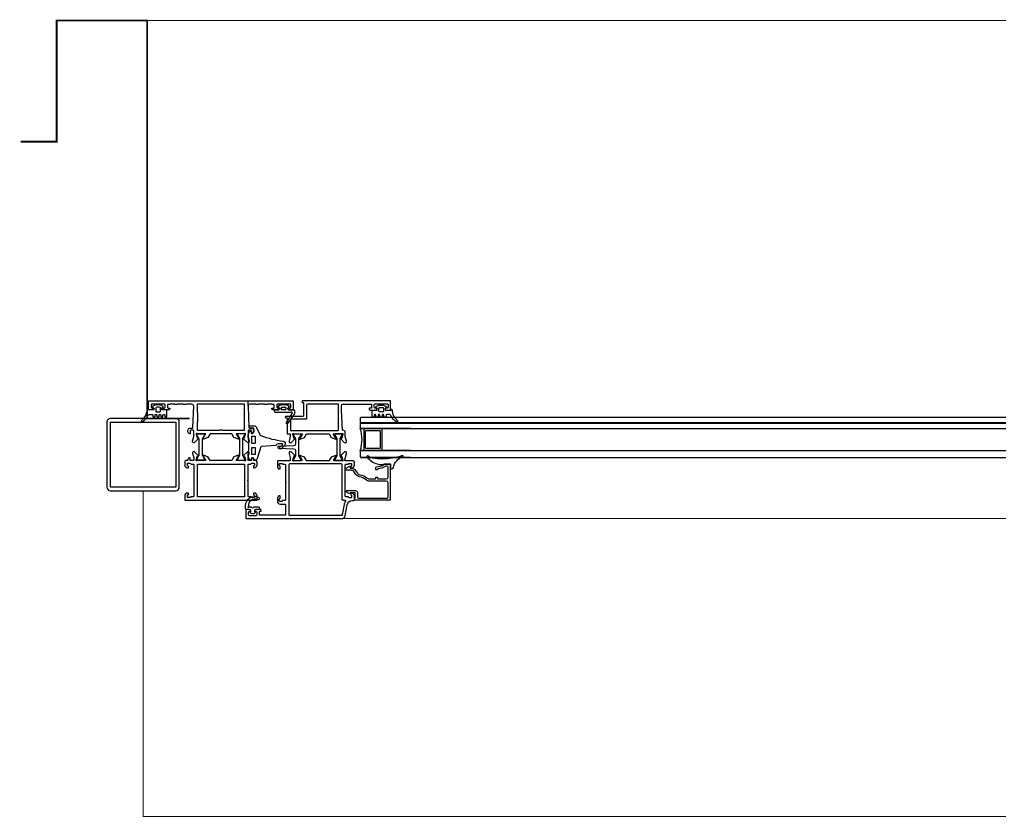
# Model space of a CAD drawing. Extents: x -9058 to 11890, y 0 to 8245.
# Drawn here: x 3240.2 to 3294.4, y 3763.9 to 3807.9 of the extents above; entities that cross this region are included whole.
import ezdxf

# ---------------------------------------------------------------- set-up
doc = ezdxf.new("R2010")
doc.units = 0
doc.header["$MEASUREMENT"] = 0
doc.layers.get('0').update_dxf_attribs({"color": 9, "lineweight": 9})
for name, color, linetype, lineweight in [('06D', 9, 'Continuous', 9), ('10', 9, 'Continuous', 9), ('14', 9, 'Continuous', 9), ('15', 9, 'Continuous', 9)]:
    doc.layers.add(name, color=color, linetype=linetype, lineweight=lineweight)

# ---------------------------------------------------------------- blocks, each defined once
blk = doc.blocks.new('P-DOG-PORSCHE')
at = {"layer": '06D'}
for points in [[(-117.7830397121402, 23.99999940635371), (-2.216960287864367, 23.99999940635598)], [(-13.17731560993616, -3.535547255129131), (-111.9352986048975, -3.534619096837559)], [(-117.9999999999995, -19.99999992995071), (-2, -19.99999982025019)]]:
    blk.add_lwpolyline(points, dxfattribs=at)
at = {"layer": '10', "lineweight": 25, "ltscale": 0.5}
for p, q in [((-112.1960376329516, 2.68063808291663), (-112.1960376329516, 2.976824066145127)), ((-103.2204423643416, 1.437380903264056), (-105.9952563890256, 1.43738090329316)), ((-104.7952563890139, 1.437380903234952), (-104.7952563890139, 0.2373809032233112)), ((-103.2204423643416, 0.2373809026994422), (-105.9952563892002, 0.2373809026703384)), ((-103.2204423643416, -0.162619097294737), (-105.9452563892118, -0.1626190973238408)), ((-103.2204423643416, -0.1626190968581795), (-105.4888324314961, -0.1626190968290757))]:
    blk.add_line(p, q, dxfattribs=at)
at = {"layer": '10', "const_width": 0.1}
blk.add_lwpolyline([(-124.7830397121401, 17.29999933659337), (-122.7830397121401, 17.29999933659337), (-122.7830397121401, 23.99999940635371), (-117.7830397121402, 23.99999940635371), (-117.7830397121361, 2.000000000003637), (-115.4306599316333, 2.000000000003637)], dxfattribs=at)
at = {"layer": '10', "lineweight": 25, "ltscale": 0.5}
for points in [[(-117.7892443876626, 2.485612818223671, -0.2207451040010111), (-118.0987786604819, 1.891983666640953, 0.6519069970238184), (-118.0425457003293, 1.823110113220536, 0.1769515108642772), (-117.7512520014861, 2.138444025020362, -0.281357184379355), (-117.6076732222864, 2.226537317570546), (-117.5270266379812, 2.226537317570546), (-117.51327614217, 2.226537317570546), (-117.5060301957419, 2.226009542539031), (-117.4985853995604, 2.224331483370406), (-117.4912128411961, 2.221406232167282), (-117.4842207951296, 2.217228773350143), (-117.4779213098227, 2.211890894754105), (-117.4725849221722, 2.205592900523697), (-117.4684074297402, 2.198600820740466), (-117.4654828330385, 2.191228916761247), (-117.4632761421671, 2.17653731752398), (-117.4632761421671, 2.100776490648058), (-117.463064986121, 2.097877947273445), (-117.4623935674462, 2.094899038269431), (-117.4612236186804, 2.09195067326982), (-117.4595526443008, 2.089153697257643), (-117.4574178712355, 2.086635505498634), (-117.4548983764689, 2.084499074271661), (-117.4521016106446, 2.0828279692887), (-117.4491527620412, 2.081657222655849), (-117.4432764473458, 2.080775269898367), (-117.3632761421613, 2.080775269898367), (-117.3603777248791, 2.080986055671019), (-117.3573995215556, 2.081658860503011), (-117.354450322804, 2.082828731285189), (-117.3516537088435, 2.08449864504837), (-117.3491336234874, 2.086633598266416), (-117.3469994219631, 2.089152932059732), (-117.3453282825503, 2.091950771466144), (-117.3441586813278, 2.094899700672613), (-117.34327644734, 2.10077496467602), (-117.34327644734, 2.17653731752398), (-117.342748356561, 2.183783344176845), (-117.341068919166, 2.191228916761247), (-117.3381445661216, 2.198600820740466), (-117.3339669750276, 2.205592900523697), (-117.3286314021825, 2.211890894754105), (-117.3223311020847, 2.217228773350143), (-117.3153391546657, 2.221406232167282), (-117.3079663526441, 2.224331483370406), (-117.2932764473517, 2.226537317570546), (-117.2860301947366, 2.226009542539031), (-117.27858513096, 2.224331483370406), (-117.2712123746896, 2.221406232167282), (-117.2642202003189, 2.217228773350143), (-117.2579206813388, 2.211890894754105), (-117.2525843273615, 2.205592900523697), (-117.2484069632191, 2.198600820740466), (-117.2454825644527, 2.191228916761247), (-117.2432764473487, 2.17653731752398), (-117.2432764473487, 2.100776490648058), (-117.2430650411697, 2.097878298498471), (-117.2423930050427, 2.094901529091657), (-117.2412232899369, 2.091951663265717), (-117.2395522064908, 2.089154947092538), (-117.2374182459898, 2.086633127657478), (-117.2348979283269, 2.084500668870532), (-117.2321012645407, 2.082829637869508), (-117.2291521804873, 2.081660704463502), (-117.2232767525274, 2.080776795870406), (-117.1432764473429, 2.080776795870406), (-117.1403778062522, 2.080988076873836), (-117.1373995059693, 2.081660704463502), (-117.1344503724685, 2.082829637869508), (-117.1316533474601, 2.084500668870532), (-117.1291336559807, 2.086633127657478), (-117.1269987142004, 2.089154947092538), (-117.1253276511124, 2.091951663265717), (-117.1241576711909, 2.094901529091657), (-117.1232752266369, 2.100776490648058), (-117.1232752266369, 2.17653731752398), (-117.1227473246399, 2.183783344176845), (-117.1210680444492, 2.191228916761247), (-117.1181438212224, 2.198600820740466), (-117.1139663092181, 2.205592900523697), (-117.1086307736987, 2.211890894754105), (-117.1023304362607, 2.217228773350143), (-117.0953384097665, 2.221406232167282), (-117.0879654779273, 2.224331483370406), (-117.0732752266485, 2.226537317570546), (-117.0660291628301, 2.226009542539031), (-117.0585842562432, 2.224331483370406), (-117.0512116297759, 2.221406232167282), (-117.044219534524, 2.217228773350143), (-117.0379200528696, 2.211890894754105), (-117.0325836615666, 2.205592900523697), (-117.02840621832, 2.198600820740466), (-117.0254816897213, 2.191228916761247), (-117.0232752266456, 2.17653731752398), (-117.0232752266456, 2.10077496467602), (-117.0230639111978, 2.097877282891204), (-117.0223926121398, 2.094898253280916), (-117.0212230672186, 2.091948651252096), (-117.0195521654823, 2.089152109876522), (-117.0174177420849, 2.086633233479005), (-117.0148982659884, 2.084497855286826), (-117.0121017774654, 2.082826665495304), (-117.0091528404591, 2.081657471493599), (-117.003277057709, 2.080775269898367), (-116.9232767525245, 2.080773744100952), (-116.9203785636637, 2.080983598085367), (-116.917400146558, 2.081657107870341), (-116.9144509228063, 2.082826726089479), (-116.9116544958524, 2.084495342287482), (-116.9091341160674, 2.086630814077579), (-116.9069998399791, 2.089149642861229), (-116.905328163004, 2.091948789844536), (-116.9041582708596, 2.094897973302067), (-116.9032755318185, 2.100773438878604), (-116.9032755318185, 2.17653731752398), (-116.902747613567, 2.183783344176845), (-116.9010683146189, 2.191228916761247), (-116.8981440854841, 2.198600820740466), (-116.8939665666694, 2.205592900523697), (-116.8886310390662, 2.211890894754105), (-116.8823306937265, 2.217228773350143), (-116.8753386740281, 2.221406232167282), (-116.8679657481116, 2.224331483370406), (-116.8532755318301, 2.226537317570546), (-116.8460294517717, 2.226009542539031), (-116.8385845264274, 2.224331483370406), (-116.8312118940375, 2.221406232167282), (-116.8242197919608, 2.217228773350143), (-116.8179203182226, 2.211890894754105), (-116.8125839190033, 2.205592900523697), (-116.8084064825816, 2.198600820740466), (-116.8054819599056, 2.191228916761247), (-116.8032755318272, 2.17653731752398), (-116.8032755318272, 2.10075512826188), (-116.8030647405976, 2.097858091068701), (-116.8023936940153, 2.094883311490775), (-116.8012254411005, 2.091936149061439), (-116.7995569289924, 2.089139772064299), (-116.7974252280692, 2.086621327276588), (-116.7949086038716, 2.084486476678648), (-116.7921148088062, 2.082815775074777), (-116.7891687780648, 2.081644254454659), (-116.7832971993048, 2.080755433484227), (-116.7032968941203, 2.080712708886494), (-116.7003969283978, 2.080919801848722), (-116.6974163827399, 2.081589826682829), (-116.6944642326707, 2.082758124694009), (-116.6916643006261, 2.084427865871475), (-116.6891414713027, 2.086561209065621), (-116.6870040682115, 2.089083125882098), (-116.6853308119025, 2.091881800277406), (-116.6841596479207, 2.094832416691133), (-116.6832758369855, 2.100712403664147), (-116.6832758369855, 2.438728339455337, 0.4142135623730951), (-116.7132758369844, 2.468728339483277), (-116.9443571056618, 2.468728339483277, -0.4142135623730951), (-116.9743571056606, 2.49872833945301), (-116.9743571056606, 2.563728339455337, -0.2915349436438109), (-116.9628053592751, 2.581856411890839), (-116.914572661859, 2.602004212685642, 0.6130423087230203), (-116.9124033248808, 2.664348093161606), (-117.0313859198941, 2.727458853225471, 0.1270952863359085), (-117.0943571056705, 2.743728339448352), (-117.2943571056676, 2.743728339448352, 0.1270952863513693), (-117.357328291444, 2.727458853225471), (-117.4658616464439, 2.670133708752473, 0.585233397933179), (-117.4662902070413, 2.600386441345108), (-117.4186193379137, 2.576070246353992, -0.1678106186902536), (-117.4143571056629, 2.563728339455337), (-117.4143571056629, 2.49872833945301, -0.4142135623730951), (-117.4443571056617, 2.468728339483277), (-117.7393571056746, 2.468728339483277), (-117.7393571056746, 2.532257360939183, 0.3946769981901232), (-117.7892443876771, 2.485612818223671)], [(-106.9391746151086, 1.343389095573002, -0.4591369844743167), (-106.9751089706842, 1.371305535207284), (-107.029271117557, 2.465380903284312), (-107.029271117557, 2.735380903244731, -0.4142135623730951), (-106.9792711175687, 2.78538090323309), (-105.3992711175524, 2.78538090323309, -0.4142135623730951), (-105.3692711175827, 2.755380903263358), (-105.3692711175827, 2.595380903288969, -0.414213562374871), (-105.3992711175524, 2.565380903261029), (-105.4992711175873, 2.565380903261029), (-105.4992711175873, 2.515380903272671, 0.4142135623730951), (-105.449271117599, 2.465380903284312), (-105.1392711176013, 2.465380903284312, 0.414213562372334), (-105.0692711175943, 2.53538090323309), (-105.0692711175943, 2.555380903251716, 0.4142135623784228), (-105.0792711176036, 2.565380903261029), (-105.1792711175803, 2.565380903261029, -0.4142135623730951), (-105.2292711175687, 2.615380903249388), (-105.2292711175687, 2.765380903272671, -0.4142135623730951), (-105.1792711175803, 2.815380903261028), (-104.5092711175966, 2.815380903261028, -0.4142135623730951), (-104.4592711176083, 2.765380903272671), (-104.4592711176083, 2.615380903249388, -0.4142135623730951), (-104.5092711175966, 2.565380903261029), (-104.6092711175733, 2.565380903261029, 0.4142135623784228), (-104.6192711175827, 2.555380903251716), (-104.6192711175827, 2.53538090323309, 0.414213562372334), (-104.5492711175757, 2.465380903284312), (-104.3292711176036, 2.465380903284312, 0.4142135623784228), (-104.3192711175943, 2.475380903235418), (-104.3192711175943, 2.955380903274999, 0.4142135623730951), (-104.3292711176036, 2.965380903284312), (-109.1942711175943, 2.965380903284312, 0.5351837584886264), (-109.2173480406345, 2.93076551863669), (-109.199271117599, 2.887380903246593), (-109.169271117571, 2.887380903246593, -0.4142135623730951), (-109.1392711176013, 2.857380903276862), (-109.1392711176013, 2.145380903277327, -0.414213562374871), (-109.169271117571, 2.115380903249388), (-110.114271117578, 2.115380903249388, 0.5351837584874564), (-110.1373480406764, 2.080765518659973), (-110.1269634252821, 2.055842441748609, 0.3027756377322492), (-110.099271117564, 2.037380903269877), (-110.0692711175943, 2.037380903269877, -0.414213562373983), (-110.0392711175664, 2.007380903241937), (-110.0392711175664, 1.175380903305267, 0.4142135623722071), (-110.0092711175966, 1.145380903277327), (-109.8907105432299, 1.145380903277327, -0.4142135623739832), (-109.860710543202, 1.115380903307595), (-109.860710543202, 1.000041271510781), (-109.930503496289, 0.7392254230308027, 0.7000843482726294), (-109.8227323463943, 0.6637898119024613), (-109.8047623816237, 0.6763725183063798), (-109.6336435458797, 0.84927789314861, 0.607470825889311), (-109.6494846869318, 0.9093470001917012, -0.2836365606727293), (-109.6721684677468, 0.9312063747875072), (-109.721392635518, 1.114909247795367, -1.22939060191353), (-109.6711706593341, 1.145380903277327), (-109.1967495432182, 1.145380903277327), (-109.3593894304067, 0.8789347310757875, 0.8594490948765482), (-109.3291160265507, 0.8534922020135127), (-109.0842572757683, 0.9458030224286629), (-108.9624340806331, 1.145380903277327), (-107.7175475801632, 1.145380903277327), (-107.595724385028, 0.9458030224286629), (-107.3508656342455, 0.8534922020135127, 0.8594490948778531), (-107.3205922303896, 0.8789347310757875), (-107.4832321175781, 1.145380903277327), (-107.0088110014039, 1.145380903277327, -1.229390601919574), (-106.9585890252783, 1.114909247795367), (-107.0078131930495, 0.9312063747875072, -0.2836365606762324), (-107.0304969738645, 0.9093470001917012, 0.6074708258884411), (-107.0463381148583, 0.84927789314861), (-106.8752192791726, 0.6763725183063798), (-106.8572493143438, 0.6637898119024613, 0.7000843482721014), (-106.7494781645073, 0.7392254230308027), (-106.8192711175943, 1.000041271568989), (-106.8192711175943, 1.245389856814654, 0.4741962636242852), (-106.9391746150504, 1.343389095573002)], [(-104.2376132812642, 2.474983013360542, 0.2207451040010111), (-103.9280790085031, 1.881353861719617, -0.6519069970238184), (-103.9843119686411, 1.8124803082992, -0.1769515108642772), (-104.2756056674698, 2.127814220099025, 0.281357184379355), (-104.419184446655, 2.215907512649209), (-104.4998310309893, 2.215907512649209), (-104.5135815267858, 2.215907512649209), (-104.5208274731703, 2.215379737617695), (-104.5282722693809, 2.213701678449069), (-104.5356448277307, 2.210776427245946), (-104.5426368738117, 2.206598968428806), (-104.5489363591477, 2.201261089832769), (-104.5542727468128, 2.194963095660568), (-104.5584502392157, 2.18797101581913), (-104.5613748359319, 2.18059911183991), (-104.5635815267742, 2.165907512660851), (-104.5635815267742, 2.09014668578493), (-104.5637926828058, 2.087248142352109), (-104.5644641014805, 2.084269233348095), (-104.565634050261, 2.081320868348484), (-104.5673050246259, 2.078523892394514), (-104.5694397976913, 2.076005700577297), (-104.571959292487, 2.073869269350325), (-104.5747560583113, 2.072198164367364), (-104.5777049069002, 2.07102741779272), (-104.58358122161, 2.070145464977031), (-104.6635815267509, 2.070145464977031), (-104.6664799440477, 2.070356250749682), (-104.6694581474003, 2.071029055581675), (-104.6724073461664, 2.072198926363853), (-104.6752039601269, 2.073868840185241), (-104.6777240454976, 2.07600379334508), (-104.6798582469637, 2.078523127196604), (-104.6815293864056, 2.081320966544808), (-104.6826989876281, 2.084269895751276), (-104.6835812215868, 2.090145159754683), (-104.6835812215868, 2.165907512660851), (-104.6841093123948, 2.173153539255508), (-104.6857887498045, 2.18059911183991), (-104.6887131028052, 2.18797101581913), (-104.6928906939283, 2.194963095660568), (-104.6982262667443, 2.201261089832769), (-104.7045265668712, 2.206598968428806), (-104.7115185142902, 2.210776427245946), (-104.7188913162972, 2.213701678449069), (-104.7335812215751, 2.215907512649209), (-104.7408274741901, 2.215379737617695), (-104.7482725379814, 2.213701678449069), (-104.7556452942371, 2.210776427245946), (-104.7626374686078, 2.206598968428806), (-104.7689369875879, 2.201261089832769), (-104.7742733415507, 2.194963095660568), (-104.7784507057222, 2.18797101581913), (-104.7813751044741, 2.18059911183991), (-104.7835812216217, 2.165907512660851), (-104.7835812216217, 2.09014668578493), (-104.7837926277716, 2.087248493577135), (-104.7844646639132, 2.084271724170321), (-104.7856343789899, 2.081321858344381), (-104.787305462436, 2.078525142171201), (-104.7894394229806, 2.076003322794349), (-104.7919597405998, 2.073870863949196), (-104.7947564043861, 2.072199832948172), (-104.7977054884832, 2.071030899600373), (-104.8035809163993, 2.070146990949069), (-104.8835812215984, 2.070146990949069), (-104.8864798627037, 2.0703582719525), (-104.889458162972, 2.071030899600373), (-104.8924072964873, 2.072199832948172), (-104.8952043215104, 2.073870863949196), (-104.8977240129898, 2.076003322794349), (-104.8998589547409, 2.078525142171201), (-104.9015300178725, 2.081321858344381), (-104.9026999977941, 2.084271724170321), (-104.9035824422899, 2.09014668578493), (-104.9035824422899, 2.165907512660851), (-104.9041103442723, 2.173153539255508), (-104.9057896245213, 2.18059911183991), (-104.9087138477189, 2.18797101581913), (-104.9128913597378, 2.194963095660568), (-104.9182268952427, 2.201261089832769), (-104.9245272326807, 2.206598968428806), (-104.9315192592039, 2.210776427245946), (-104.938892191014, 2.213701678449069), (-104.9535824422783, 2.215907512649209), (-104.9608285061258, 2.215379737617695), (-104.9682734126982, 2.213701678449069), (-104.9756460391509, 2.210776427245946), (-104.9826381344173, 2.206598968428806), (-104.9889376160863, 2.201261089832769), (-104.9942740074184, 2.194963095660568), (-104.9984514506359, 2.18797101581913), (-105.0013759791909, 2.18059911183991), (-105.0035824423248, 2.165907512660851), (-105.0035824423248, 2.090145159754683), (-105.003793757729, 2.087247477969867), (-105.004465056787, 2.08426844835958), (-105.0056346017227, 2.081318846388967), (-105.0073055034445, 2.078522304955185), (-105.0094399268564, 2.076003428557669), (-105.0119594029675, 2.07386805036549), (-105.0147558914905, 2.072196860573967), (-105.0177048284968, 2.071027666572263), (-105.0235806112469, 2.070145464977031), (-105.1035809164459, 2.070143939179615), (-105.1064791052777, 2.070353793164031), (-105.1094575223687, 2.071027302949005), (-105.1124067461642, 2.072196921168142), (-105.1152031731035, 2.073865537366145), (-105.1177235528885, 2.076001009156243), (-105.1198578289768, 2.078519837998101), (-105.1215295059664, 2.081318984981407), (-105.1226993981108, 2.084268168380731), (-105.1235821371374, 2.090143633957268), (-105.1235821371374, 2.165907512660851), (-105.124110055418, 2.173153539255508), (-105.1257893543515, 2.18059911183991), (-105.1287135834864, 2.18797101581913), (-105.1328911022574, 2.194963095660568), (-105.1382266299042, 2.201261089832769), (-105.1445269752585, 2.206598968428806), (-105.1515189949132, 2.210776427245946), (-105.1588919208443, 2.213701678449069), (-105.1735821371257, 2.215907512649209), (-105.1808282172133, 2.215379737617695), (-105.1882731425285, 2.213701678449069), (-105.1956457749184, 2.210776427245946), (-105.2026378769951, 2.206598968428806), (-105.2089373506896, 2.201261089832769), (-105.214273749938, 2.194963095660568), (-105.2184511863452, 2.18797101581913), (-105.2213757090212, 2.18059911183991), (-105.2235821371141, 2.165907512660851), (-105.2235821371141, 2.090125323340544), (-105.2237929283583, 2.087228286147364), (-105.2244639749115, 2.084253506569439), (-105.2256322278699, 2.08130634419831), (-105.2273007399926, 2.078509967142963), (-105.2294324408576, 2.075991522355252), (-105.2319490650843, 2.073856671757312), (-105.2347428601642, 2.072185970153441), (-105.237688890862, 2.07101444959153), (-105.243560469622, 2.070125628562891), (-105.3235607748211, 2.070082903965158), (-105.3264607405581, 2.070289996985593), (-105.3294412861869, 2.070960021761493), (-105.3323934362561, 2.072128319772673), (-105.3351933683443, 2.073798060950139), (-105.3377161976241, 2.075931404202492), (-105.3398536007444, 2.078453320960761), (-105.3415268570243, 2.081251995356069), (-105.342698021006, 2.084202611769796), (-105.3435818319849, 2.090082598801018), (-105.3435818319849, 2.428098534534001, -0.4142135623730951), (-105.313581831957, 2.458098534561941), (-105.082500563265, 2.458098534561941, 0.4142135623730951), (-105.0525005632953, 2.488098534531673), (-105.0525005632953, 2.553098534534001, 0.2915349436438109), (-105.0640523096954, 2.57122660702771), (-105.1122850070533, 2.591374407764305, -0.6130423087230203), (-105.1144543440605, 2.65371828824027), (-104.9954717490764, 2.716829048304134, -0.1270952863359085), (-104.9325005633, 2.733098534585225), (-104.7325005632883, 2.733098534585225, -0.1270952863513693), (-104.6695293775119, 2.716829048304134), (-104.5609960225119, 2.659503903889344, -0.585233397933179), (-104.5605674619146, 2.589756636423771), (-104.6082383310131, 2.565440441490864, 0.1678106186902536), (-104.612500563293, 2.553098534534001), (-104.612500563293, 2.48809853458988, 0.4142135623730951), (-104.582500563265, 2.458098534561941), (-104.2875005632813, 2.458098534561941), (-104.2875005632813, 2.521627556076055, -0.3946769981901232), (-104.2376132812642, 2.474983013360542)], [(-112.1925380724133, 0.0192754782128759, 0.0816326530607476), (-112.1925380724133, 0.9992754782524572), (-112.1925380724133, 1.079275478210547, -0.1047792382459663), (-112.1770702575886, 1.152276574352072), (-112.1171233962959, 1.287386711113867, -0.2965631905700618), (-112.0988420423964, 1.299275478240815), (-112.0325380724098, 1.299275478240815, -0.4142135623730951), (-112.002538072411, 1.269275478212875), (-112.002538072411, 1.234275478238487, 0.4142135623730951), (-111.9775380724022, 1.209275478215204), (-111.897538072415, 1.209275478215204, 0.4142135623730951), (-111.8725380724063, 1.234275478238487), (-111.8725380724063, 1.424275478240815, 0.4142135623730951), (-111.9075380724098, 1.459275478215204), (-112.1225380724063, 1.459275478215204, -0.4142135623730951), (-112.1425380724104, 1.47927547823383), (-112.1425380724104, 1.569275478201234, -0.4142135623730951), (-112.1225380724063, 1.58927547821986), (-111.8325380724127, 1.58927547821986, -0.2857474790505234), (-111.7428210088401, 1.533443888949477), (-111.55225513599, 1.105107067511198, 0.1897642925704863), (-111.4980632707302, 1.055798420691644, 0.06183563278545599), (-110.2409486127726, 0.7486016299899348, -0.3805873831913149), (-110.1525380724051, 0.6492754782175325), (-110.1525380724051, 0.5692754782012344, -0.2035360831231599), (-110.1830953879398, 0.497319147174494), (-110.3708724617318, 0.3161016795875184, -0.9992186537797124), (-110.4542711258837, 0.4023840881509387), (-110.3025380724139, 0.5492754782408156, 0.9503638749776256), (-110.3005060502328, 0.5891719826122426, 0.0686837042942011), (-110.6011217057821, 0.5785331805327587, 0.3645381697833078), (-110.6425380724104, 0.5292754782221892, -0.3942867693836877), (-110.661168937193, 0.5093223965468497), (-111.4642494914151, 0.4542168303250947, 0.3095550027253047), (-111.4864104690205, 0.4366990003127285), (-111.7047932791902, -0.2655715659402631, -0.3284257236759762), (-111.7525380724109, -0.300724521794109), (-111.8475380724121, -0.300724521794109, -0.4142135623730951), (-111.8725380724063, -0.275724521770826), (-111.8725380724063, -0.2157245217731543, 0.4142135623730951), (-111.897538072415, -0.1907245217498712), (-111.9775380724022, -0.1907245217498712, 0.4142135623730951), (-112.002538072411, -0.2157245217731543), (-112.002538072411, -0.2507245217475429, -0.4142135623730948), (-112.0325380724098, -0.2807245217754826), (-112.0988420423964, -0.2807245217754826, -0.2965631905680542), (-112.1171233962959, -0.2688357546485349), (-112.1770702575886, -0.1337256179449469, -0.1047792382459661), (-112.1925380724133, -0.0607245218034223), (-112.1925380724133, 0.0192754782128759)], [(-115.6199975698982, -0.3246190967529401, 0.41422245934975), (-115.6999999999971, -0.4046190967110306), (-115.6999999999971, -0.5746190966947325, 0.4142135623730951), (-115.5499999999883, -0.7246190967180155), (-115.5099999999947, -0.7246190967180155, 0.4142135623797547), (-115.4999999999854, -0.7146190967087023), (-115.500000000582, -0.6537858745923586, 0.3660338920100292), (-115.5249999999796, -0.6241994955835253, -0.3659773818235858), (-115.5499999999447, -0.5946190967133589), (-115.5499999999883, -0.5046190966877476, -0.414213562373983), (-115.5199999999895, -0.4746190967180155), (-115.4099999999889, -0.4746190967180155, -0.3659773818282125), (-115.3804196010751, -0.4996190966830909, 0.3659773818257297), (-115.3508392021613, -0.524619096706374), (-115.2299999999959, -0.524619096706374, -0.4142135623730951), (-115.1999999999971, -0.554619096676106), (-115.1999999999971, -1.394619096701717), (-115.1699999999837, -1.424619096729657), (-115.1999999999971, -1.454619096699389), (-115.1999999999971, -2.294619096725, -0.4142135623730951), (-115.2299999999959, -2.324619096694732), (-115.3508392021613, -2.324619096694732, 0.3659773818246079), (-115.3804196010751, -2.349619096718015, -0.3659773818296924), (-115.4099999999889, -2.37461909668309), (-115.5199999999895, -2.37461909668309, -0.4142135623739831), (-115.5499999999883, -2.344619096713358), (-115.5499999999447, -2.254619096687747, -0.3659773818217537), (-115.5249999999796, -2.225038697817581, 0.3660338920118617), (-115.500000000582, -2.195452318808747), (-115.4999999999854, -2.134619096692404, 0.4142135623797547), (-115.5099999999947, -2.12461909668309), (-115.5499999999883, -2.12461909668309, 0.4142135623730951), (-115.6999999999971, -2.274619096706373), (-115.6999999999971, -2.51461909669706, 0.4142135623810866), (-115.6899999999877, -2.524619096706373), (-111.7099999999918, -2.524619096706373, 0.4142135623730951), (-111.6999999999971, -2.51461909669706), (-111.6999999999971, -2.274619096706373, 0.4142135623730951), (-111.8499999999913, -2.12461909668309), (-111.8899999999849, -2.12461909668309, 0.4142135623797547), (-111.8999999999942, -2.134619096692404), (-111.8999999993975, -2.195452318808747, 0.3660338920100292), (-111.8749999999854, -2.225038697817581, -0.3659773818235857), (-111.8500000000349, -2.254619096687747), (-111.8499999999913, -2.344619096713358, -0.4142135623739831), (-111.8799999999901, -2.37461909668309), (-111.9899999999907, -2.37461909668309, -0.3659773818282123), (-112.0195803989045, -2.349619096718015, 0.3659773818257299), (-112.0491607978183, -2.324619096694732), (-112.1699999999837, -2.324619096694732, -0.4142135623730951), (-112.1999999999971, -2.294619096725), (-112.1999999999971, -1.454619096699389), (-112.2299999999959, -1.424619096729657), (-112.1999999999971, -1.394619096701717), (-112.1999999999971, -0.554619096676106, -0.4142135623730951), (-112.1699999999837, -0.524619096706374), (-112.0491607978183, -0.524619096706374, 0.3659773818246796), (-112.0195803989045, -0.4996190966830909, -0.3659773818304682), (-111.9899999999907, -0.4746190967180155), (-111.8799999999901, -0.4746190967180155, -0.414213562373983), (-111.8499999999913, -0.5046190966877476), (-111.8500000000349, -0.5946190967133589, -0.3659773818217537), (-111.8749999999854, -0.6241994955835253, 0.3660338920118615), (-111.8999999993975, -0.6537858745923586), (-111.8999999999942, -0.7146190967087023, 0.4142135623797547), (-111.8899999999849, -0.7246190967180155), (-111.8499999999913, -0.7246190967180155, 0.4142135623730951), (-111.6999999999971, -0.5746190966947325), (-111.6999999999971, -0.4046190967110306, 0.4142135623732616), (-111.7799999999843, -0.3246190966947324), (-111.8499999999913, -0.3246190966947324, -0.4142135623726511), (-111.8799999999901, -0.2946190967250004), (-111.8799999999901, -0.274619096706374, 0.4142135623730951), (-111.9799999999959, -0.174619096729657), (-111.9899999999907, -0.174619096729657, 0.4142135623810866), (-111.9999999999854, -0.1846190966807626), (-111.9999999999854, -0.2946190967250004, -0.4142135623730951), (-112.0299999999843, -0.3246190966947324), (-112.1699999999837, -0.3246190966947324, -0.4142135623722072), (-112.1999999999971, -0.2946190967250004), (-112.1999999999971, -0.1792794649281859), (-112.1302070469392, 0.0815363836100005, 0.7000843482719034), (-112.2379781967902, 0.1569719946801342), (-112.2559481615899, 0.1443892883344233), (-112.4270669972902, -0.0285160865660146, 0.6074708258885321), (-112.4112258562963, -0.0885851936091058, -0.2836365606765309), (-112.3885420754523, -0.1104445682049118), (-112.3393179076956, -0.2941474411545641, -1.229390601912399), (-112.3895398838504, -0.3246190966947324), (-112.8639609999809, -0.3246190966947324), (-112.7024108860787, -0.0599582547929458, 0.7136639257214494), (-112.7265370991663, -0.0308237682238541), (-112.9764532674307, -0.1250412158460676), (-113.098276462566, -0.3246190966947324), (-114.3017235374136, -0.3246190966947324), (-114.4235467325343, -0.1250412158460676), (-114.6734629008133, -0.0308237682238541, 0.7136639257222179), (-114.6975891139009, -0.0599582547929458), (-114.5360389999841, -0.3246190966947324), (-115.0104601161292, -0.3246190966947324, -1.22939060191346), (-115.0606820922839, -0.2941474411545641), (-115.0114579245128, -0.1104445682049118, -0.2836365606756428), (-114.9887741436832, -0.0885851936091058, 0.6074708258876643), (-114.9729330026748, -0.0285160865660146), (-115.1440518383897, 0.1443892883344233), (-115.1620218031894, 0.1569719946801342, 0.7000843482719034), (-115.2697929530404, 0.0815363836100005), (-115.1999999999971, -0.1792794649281859), (-115.1999999999971, -0.2946190967250004, -0.4142135623726511), (-115.2299999999959, -0.3246190966947324), (-115.3699999999808, -0.3246190966947324, -0.4142135623726511), (-115.3999999999796, -0.2946190967250004), (-115.3999999999796, -0.1846190966807626, 0.4142135623837504), (-115.4099999999889, -0.174619096729657), (-115.4199999999837, -0.174619096729657, 0.4142135623730951), (-115.5199999999895, -0.274619096706374), (-115.5199999999895, -0.2946190967250004, -0.4142135623730951), (-115.5499999999883, -0.3246190966947324), (-115.6199975698982, -0.3246190966947324)]]:
    blk.add_lwpolyline(points, format="xyb", dxfattribs=at)
for points in [[(-110.8799999999901, 2.775380903281984), (-110.8799999999901, 2.785380903291297), (-111.1467157287697, 2.785380903291297), (-111.1467157287697, 2.775380903281984), (-111.2967157287639, 2.775380903281984), (-111.2967157287639, 2.785380903291297), (-111.6267157287657, 2.785380903291297), (-111.6267157287657, 2.775380903281984), (-111.7767157287599, 2.775380903281984), (-111.7767157287599, 2.785380903291297), (-112.0961103878944, 2.785380903291297, 0.4253371570034658), (-112.1960388469306, 2.681598962992211), (-112.1511013662239, 1.494236698266831, 0.4030834876097594), (-112.1211231942579, 1.465380903284312), (-112, 1.465380903284312, -0.4142135623728731), (-111.8799999999901, 1.345380903288969), (-111.8799999999901, 1.255380903263358, -0.4142135623730951), (-111.9799999999959, 1.155380903286641), (-111.9899999999907, 1.155380903286641, -0.4142135623744271), (-112, 1.165380903295954), (-112, 1.315380903261029, 0.4142135623735391), (-112.0299999999988, 1.345380903288969), (-112.1699999999982, 1.345380903288969, 0.4142135623766468), (-112.2000000000116, 1.315380903261029), (-112.1999999999971, 1.010041271578302), (-112.1302070469392, 0.7492254230401159, -0.7000843482724419), (-112.2379781967902, 0.6737898119117744), (-112.2559481615899, 0.6863725183156931), (-112.4270669972902, 0.8592778931579232, -0.6074708258889951), (-112.4112258562963, 0.9193470002010145, 0.283636560675715), (-112.3885420754523, 0.9412063747968205), (-112.3393179076956, 1.12490924780468, 1.229390601916235), (-112.3895398838504, 1.155380903286641), (-112.8639609999809, 1.155380903286641), (-112.7013211128069, 0.8889347310851007, -0.8594490948776256), (-112.7315945166483, 0.863492202022826), (-112.9764532674307, 0.9558030224379764), (-113.098276462566, 1.155380903286641), (-114.3017235374136, 1.155380903286641), (-114.4235467325343, 0.9558030224379764), (-114.6684054833313, 0.863492202022826, -0.8594490948776256), (-114.6986788871727, 0.8889347310851007), (-114.5360389999841, 1.155380903286641), (-115.0104601161292, 1.155380903286641, 1.229390601913778), (-115.0606820922839, 1.12490924780468), (-115.0114579245128, 0.9412063747968205, 0.2836365606757149), (-114.9887741436832, 0.9193470002010145, -0.6074708258888613), (-114.9729330026748, 0.8592778931579232), (-115.1440518383897, 0.6863725183156931), (-115.1620218031894, 0.6737898119117744, -0.7000843482724417), (-115.2697929530404, 0.7492254230401159), (-115.199999999968, 1.010041271578302), (-115.199999999968, 1.315380903261029, 0.4142135623770908), (-115.2299999999668, 1.345380903288969), (-115.3699999999808, 1.345380903288969, 0.4142135623735391), (-115.3999999999796, 1.315380903261029), (-115.3999999999796, 1.165380903295954, -0.4142135623730951), (-115.4099999999889, 1.155380903286641), (-115.4199999999837, 1.155380903286641, -0.4142135623730951), (-115.5199999999749, 1.255380903263358), (-115.5199999999749, 1.345380903288969, -0.4142135623728732), (-115.3999999999796, 1.465380903284312), (-115.2788768057216, 1.465380903284312, 0.4030834876097594), (-115.2488986337557, 1.494236698266831), (-115.2039611530344, 2.681598962992211, 0.4253371570034658), (-115.3038896120852, 2.785380903291297), (-115.6232842712052, 2.785380903291297), (-115.6232842712052, 2.775380903281984), (-115.7732842712139, 2.775380903281984), (-115.7732842712139, 2.785380903291297), (-116.1032842712157, 2.785380903291297), (-116.1032842712157, 2.775380903281984), (-116.2532842712098, 2.775380903281984), (-116.2532842712098, 2.785380903291297), (-116.5199999999895, 2.785380903291297), (-116.5199999999895, 2.775380903281984), (-116.6499999999942, 2.775380903281984), (-116.6499999999942, 2.605380903298282, 0.4142135623730951), (-116.6199999999808, 2.575380903270342), (-116.5199999999895, 2.575380903270342), (-116.5199999999895, 2.525380903281984, -0.4142135623733615), (-116.5699999999924, 2.475380903293626), (-116.8799999999901, 2.475380903293626, -0.4142135623727145), (-116.9499999999971, 2.54538090330061), (-116.9499999999971, 2.565380903319237, -0.4142135623704312), (-116.9399999999878, 2.575380903270342), (-116.8399999999819, 2.575380903270342, 0.4142135623730951), (-116.7899999999936, 2.625380903316909), (-116.7899999999936, 2.745380903312252, 0.4142135623730951), (-116.8399999999819, 2.79538090330061), (-117.5099999999947, 2.79538090330061, 0.4142135623730951), (-117.5599999999831, 2.745380903312252), (-117.5599999999831, 2.625380903316909, 0.4142135623730951), (-117.5099999999947, 2.575380903270342), (-117.4099999999889, 2.575380903270342, -0.4142135623677674), (-117.3999999999941, 2.565380903319237), (-117.3999999999941, 2.54538090330061, -0.4142135623727145), (-117.4699999999866, 2.475380903293626), (-117.6899999999877, 2.475380903293626, -0.4142135623730951), (-117.6999999999971, 2.485380903302939), (-117.6999999999971, 2.965380903284312, -0.4142135623730951), (-117.6899999999877, 2.975380903293626), (-109.7099999999918, 2.975380903293626, -0.4142135623730951), (-109.6999999999971, 2.965380903284312), (-109.6999999999971, 2.485380903302939, -0.4142135623730951), (-109.7099999999918, 2.475380903293626), (-109.929999999993, 2.475380903293626, -0.4142135623727145), (-109.9999999999854, 2.54538090330061), (-109.9999999999854, 2.565380903319237, -0.4142135623677674), (-109.9899999999907, 2.575380903270342), (-109.8899999999848, 2.575380903270342, 0.4142135623730951), (-109.8399999999819, 2.625380903316909), (-109.8399999999819, 2.745380903312252, 0.4142135623730951), (-109.8899999999848, 2.79538090330061), (-110.5599999999831, 2.79538090330061, 0.4142135623730951), (-110.609999999986, 2.745380903312252), (-110.609999999986, 2.625380903316909, 0.4142135623730951), (-110.5599999999831, 2.575380903270342), (-110.4599999999918, 2.575380903270342, -0.4142135623704312), (-110.4499999999971, 2.565380903319237), (-110.4499999999971, 2.54538090330061, -0.4142135623727145), (-110.5199999999895, 2.475380903293626), (-110.8299999999872, 2.475380903293626, -0.4142135623733615), (-110.8799999999901, 2.525380903281984), (-110.8799999999901, 2.575380903270342), (-110.7799999999843, 2.575380903270342, 0.4142135623730951), (-110.7499999999854, 2.605380903298282), (-110.7499999999854, 2.775380903281984)], [(-110.5147157217725, 2.468816034737756, 0.4142135623730951), (-110.479715721769, 2.503816034712144), (-110.479715721769, 2.583816034728442, 0.1861029770216175), (-110.4835982455843, 2.59388587700414), (-110.5236762926652, 2.636224635070902, -0.5016874665970186), (-110.5129025224451, 2.699442433377043), (-110.424282974709, 2.744681528836736, -0.1185511724252988), (-110.3447157217742, 2.763816034721457), (-110.1147157217783, 2.763816034721457, -0.1185511724252988), (-110.0351484688435, 2.744681528836736), (-109.9465289211075, 2.699442433377043, -0.5016874665970188), (-109.9357551508874, 2.636224635070902), (-109.9758331979683, 2.59388587700414, 0.1861029770216175), (-109.979715721769, 2.583816034728442), (-109.979715721769, 2.503816034712144, 0.4142135623730951), (-109.9447157217801, 2.468816034737756), (-109.6647157217812, 2.468816034737756, -0.4142135623730951), (-109.6247157217731, 2.428816034700503), (-109.6247157217731, 2.283816034740084, -0.1764835158739887), (-109.6364330231299, 2.251653401364819), (-110.0090895628527, 1.718085928014261, -0.940455006748942), (-110.0732609234837, 1.765604092050125), (-109.7552419871208, 2.270572393792463, 0.992608129255776), (-109.8553871169715, 2.336679581969292), (-110.6947157217801, 2.336679581969292, -0.4142135623730951), (-110.7347157217737, 2.376679581948337), (-110.7347157217737, 2.428816034700503, -0.4142135623752261), (-110.6947157217801, 2.468816034737756)], [(-108.9692711175594, 1.965380903284312), (-109.809271117585, 1.965380903284312, 0.4142135623730951), (-109.8592711175733, 1.915380903237746), (-109.8592711175733, 1.375380903316909, 0.4142135623730951), (-109.809271117585, 1.32538090332855), (-107.2492711175873, 1.325380903270342, 0.4142135623752261), (-107.199271117599, 1.375380903316909), (-107.199271117599, 2.78538090323309), (-108.9092711175617, 2.78538090323309, 0.4142135623736278), (-108.9592711176083, 2.735380903244731), (-108.9592711176083, 1.975380903235418, -0.4142135623730951)], [(-117.2788566288072, 2.609980448914939, 0.3599036719487125), (-117.3032228259981, 2.580514192532064), (-117.3032228259981, 2.404689099008464, 0.4142135623730951), (-117.2732228259992, 2.374689099038732), (-117.0732228260021, 2.374689099038732, 0.4142135623732201), (-117.0432228260033, 2.404689099008464), (-117.0432228260033, 2.580514192532064, 0.3599036719487126), (-117.0675890231796, 2.609980448914939, 0.0947394902351546)], [(-110.3197157217801, 2.473816034742412, -0.4142135623730951), (-110.3447157217742, 2.498816034707489), (-110.3447157217742, 2.598816034742412, -0.4142135623730951), (-110.3197157217801, 2.623816034707489), (-110.1397157217725, 2.623816034707489, -0.4142135623730951), (-110.1147157217783, 2.598816034742412), (-110.1147157217783, 2.498816034707489, -0.4142135623730951), (-110.1397157217725, 2.473816034742412)], [(-104.7268667604366, 2.599350643993602, -0.3599036719487125), (-104.7025005632604, 2.569884387610727), (-104.7025005632604, 2.394059294145336, -0.4142135623730951), (-104.7325005632883, 2.364059294117396), (-104.9325005633, 2.364059294117396, -0.4142135623732201), (-104.9625005632697, 2.394059294145336), (-104.9625005632697, 2.569884387610727, -0.3599036719487126), (-104.9381343660934, 2.599350643993602, -0.0947394902351546)], [(-120, -1.7999999998774, 0.414213562373095), (-119.7999999999956, -1.999999999874489), (-116.1999999999971, -1.999999999874489, 0.4142135623730951), (-116, -1.7999999998774), (-116, 1.800000000121144, 0.4142135623730951), (-116.1999999999971, 2.00000000012551), (-119.7999999999956, 2.00000000012551, 0.4142135623730951), (-120, 1.800000000121144)], [(-114.7354809104727, -0.0063810145857133, 0.1316524975873919), (-114.7220834508625, -0.0563810146322794), (-114.6145001483674, -0.2427207605705917, -0.1316524975873893), (-114.6104809104727, -0.2577207605845615), (-114.6104809104727, -0.2831759338641859, -0.4142135623731034), (-114.6404809104715, -0.3131759338339179), (-115.0004809104721, -0.3131759338339179, -0.4142135623731033), (-115.0304809104855, -0.2831759338641859), (-115.0304809104855, -0.2577207605845615, -0.1316524975874045), (-115.0264616725908, -0.2427207605705917), (-114.9188783700956, -0.0563810146322794, 0.1316524975873993), (-114.9054809104855, -0.0063810145857133), (-114.9054809104855, 0.8400291468806244, 0.1316524975874045), (-114.9188783700956, 0.8900291469271905), (-115.0264616725908, 1.076368892865502, -0.1316524975873892), (-115.0304809104855, 1.091368892879472), (-115.0304809104855, 1.116824066159097, -0.4142135623731034), (-115.0004809104721, 1.146824066128829), (-114.6404809104715, 1.146824066128829, -0.4142135623731034), (-114.6104809104727, 1.116824066159097), (-114.6104809104727, 1.091368892879472, -0.1316524975873891), (-114.6145001483674, 1.076368892865502), (-114.7220834508625, 0.8900291469271905, 0.1316524975873939), (-114.7354809104727, 0.8400291468806244)], [(-112.6645190894924, -0.0063810145857133, -0.1316524975873919), (-112.677916549117, -0.0563810146322794), (-112.7854998516122, -0.2427207605705917, 0.1316524975873893), (-112.7895190894924, -0.2577207605845615), (-112.7895190894924, -0.2831759338641859, 0.4142135623731034), (-112.7595190894935, -0.3131759338339179), (-112.3995190895075, -0.3131759338339179, 0.4142135623731033), (-112.3695190894941, -0.2831759338641859), (-112.3695190894941, -0.2577207605845615, 0.1316524975874045), (-112.3735383273888, -0.2427207605705917), (-112.4811216298694, -0.0563810146322794, -0.1316524975873993), (-112.4945190894941, -0.0063810145857133), (-112.4945190894941, 0.8400291468806244, -0.1316524975874045), (-112.4811216298694, 0.8900291469271905), (-112.3735383273888, 1.076368892865502, 0.1316524975873892), (-112.3695190894941, 1.091368892879472), (-112.3695190894941, 1.116824066159097, 0.4142135623731034), (-112.3995190895075, 1.146824066128829), (-112.7595190894935, 1.146824066128829, 0.4142135623731034), (-112.7895190894924, 1.116824066159097), (-112.7895190894924, 1.091368892879472, 0.1316524975873891), (-112.7854998516122, 1.076368892865502), (-112.677916549117, 0.8900291469271905, -0.1316524975873939), (-112.6645190894924, 0.8400291468806244)], [(-109.6654773893824, 0.324434608754018, -0.4031424941191464), (-109.5692711175943, 0.2245065965780668), (-109.5692711175943, -0.0163205048793316, -0.1316524975874105), (-109.5826685772335, -0.06632050486769), (-109.6902518797142, -0.25266025086421, 0.1316524975874569), (-109.6942711175943, -0.2676602508781798), (-109.6942711175943, -0.2931154241578042, 0.4142135623730951), (-109.6642711175664, -0.3231154241275362), (-109.3042711175803, -0.3231154241275362, 0.4142135623730951), (-109.2742711175524, -0.2931154241578042), (-109.2742711175524, -0.2676602508781798, 0.1316524975874568), (-109.2782903554907, -0.25266025086421), (-109.3858736579714, -0.06632050486769, -0.1316524975874189), (-109.3992711175524, -0.0163205048793316), (-109.3992711175524, 0.8300896566452138, -0.1316524975874189), (-109.3858736579714, 0.8800896566335723), (-109.2782903554907, 1.066429402571884, 0.1316524975874568), (-109.2742711175524, 1.081429402585854), (-109.2742711175524, 1.106884575865478, 0.4142135623730951), (-109.3042711175803, 1.136884575893418), (-109.6642711175664, 1.136884575893418, 0.4142135623730951), (-109.6942711175943, 1.106884575865478), (-109.6942711175943, 1.081429402585854, 0.1316524975874569), (-109.6902518797142, 1.066429402571884), (-109.5826685772335, 0.8800896566335723, -0.1316524975874106), (-109.5692711175943, 0.8300896566452138), (-109.5692711175943, 0.5892625551878155, -0.4031424941191464), (-109.6654773893824, 0.4893345429536567), (-110.5211679817003, 0.4568485819709168, 0.9627557847909892), (-110.5211679817003, 0.3569205697367579)], [(-107.2828680280654, -0.0078241774372145, -0.1316524975873919), (-107.2962654876901, -0.0578241774837807), (-107.4038487901853, -0.2441639234220929, 0.1316524975873893), (-107.4078680280654, -0.2591639234360628), (-107.4078680280654, -0.2846190967156872, 0.4142135623731034), (-107.3778680280666, -0.3146190966854192), (-107.017868028066, -0.3146190966854192, 0.4142135623731033), (-106.9878680280671, -0.2846190967156872), (-106.9878680280671, -0.2591639234360628, 0.1316524975874045), (-106.9918872659473, -0.2441639234220929), (-107.0994705684425, -0.0578241774837807, -0.1316524975873993), (-107.1128680280671, -0.0078241774372145), (-107.1128680280671, 0.8385859840291232, -0.1316524975874045), (-107.0994705684425, 0.8885859840756893), (-106.9918872659473, 1.074925730014001, 0.1316524975873892), (-106.9878680280671, 1.089925730027971), (-106.9878680280671, 1.115380903307595, 0.4142135623731034), (-107.017868028066, 1.145380903277327), (-107.3778680280666, 1.145380903277327, 0.4142135623731034), (-107.4078680280654, 1.115380903307595), (-107.4078680280654, 1.089925730027971, 0.1316524975873891), (-107.4038487901853, 1.074925730014001), (-107.2962654876901, 0.8885859840756893, -0.1316524975873939), (-107.2828680280654, 0.8385859840291232)], [(-107.0994705684425, 0.8800896566335723), (-106.9918872659618, 1.066429402571884, 0.1316524975874845), (-106.9878680280235, 1.081429402585854), (-106.9878680280235, 1.106884575865478, 0.4142135623730951), (-107.0178680280514, 1.136884575893418), (-107.3778680280375, 1.136884575893418, 0.4142135623730951), (-107.4078680280654, 1.106884575865478), (-107.4078680280654, 1.081429402585854, 0.1316524975874291), (-107.4038487901271, 1.066429402571884), (-107.2962654876464, 0.8800896566335723, -0.1316524975874189), (-107.2828680280654, 0.8300896566452138), (-107.2828680280654, -0.0163205048793316, -0.1316524975874189), (-107.2962654876464, -0.06632050486769), (-107.4038487901271, -0.25266025086421, 0.1316524975874291), (-107.4078680280654, -0.2676602508781798), (-107.4078680280654, -0.2931154241578042, 0.4142135623730951), (-107.3778680280375, -0.3231154241275362), (-107.0178680280514, -0.3231154241275362, 0.4142135623730951), (-106.9878680280235, -0.2931154241578042), (-106.9878680280235, -0.2676602508781798, 0.1316524975874844), (-106.9918872659618, -0.25266025086421), (-107.0994705684425, -0.06632050486769, -0.1316524975874189), (-107.1128680280235, -0.0163205048793316), (-107.1128680280235, 0.8300896566452138, -0.1316524975874189)], [(-105.6952563890081, 1.307380903230296, -0.4142135623730841), (-105.6652563890093, 1.337380903200028), (-104.9252563890186, 1.337380903200028, -0.4142135623730951), (-104.8952563890197, 1.307380903230296), (-104.8952563890197, 0.3673809032279678, -0.414213562373086), (-104.9252563890186, 0.3373809032000281), (-105.6652563890093, 0.3373809032000281, -0.4142135623730951), (-105.6952563890081, 0.3673809032279678)], [(-111.8025380724139, 0.6507186410690338, -0.4142135623730951), (-111.8325380724127, 0.6207186410993017), (-111.9625380724028, 0.6207186410993017, -0.4142135623730951), (-111.9925380724162, 0.6507186410690338), (-111.9925380724162, 0.9907186410946452, -0.4142135623730951), (-111.9625380724028, 1.020718641064377), (-111.8325380724127, 1.020718641064377, -0.4142135623730951), (-111.8025380724139, 0.9907186410946452)], [(-106.6684319154301, -0.5346190967156872, 0.3659773818239158), (-106.6388515165017, -0.5096190967506118, -0.3659773818301372), (-106.6092711175733, -0.4846190967273288), (-106.4992711175873, -0.4846190967273288, -0.4142135623739831), (-106.4692711176176, -0.5146190967552684), (-106.4692711176176, -0.6046190967226722, -0.3659773818202794), (-106.4942711175827, -0.6341994955928385, 0.3660338920107216), (-106.5192711169657, -0.6637858746598795), (-106.5192711176059, -0.7246190967180155, 0.414213562375759), (-106.5092711175966, -0.7346190967273288), (-106.4692711176176, -0.7346190967273288, 0.4142135623730951), (-106.3192711175943, -0.5846190967622534), (-106.3192711175943, -0.4146190967203438, 0.4142135623730951), (-106.3992711175524, -0.3346190967622533), (-106.819079863053, -0.3346190967622533, -0.4930426418307671), (-106.8480602041527, -0.2968641094539635), (-106.7494781645073, 0.0715363836006873, 0.7000843482714983), (-106.8572493143438, 0.146971994670821), (-106.8752192791726, 0.1343892883251101), (-107.0463381148583, -0.0385160865753278, 0.6074708258885316), (-107.0304969738645, -0.098585193618419, -0.2836365606747793), (-107.0078131930495, -0.120444568214225), (-106.9585890252783, -0.3041474411638774, -1.229390601906713), (-107.0088110014039, -0.3346190967040457), (-107.4297726694203, -0.3346190967040457, -0.5855244805144726), (-107.45537917412, -0.2889887763212755), (-107.3216820036468, -0.0699582547440514, 0.7136639257188796), (-107.345808216749, -0.0408237681749597), (-107.595724385028, -0.1350412158553809), (-107.7087762660521, -0.3202494170891441, -0.2614122484930101), (-107.7343827707518, -0.3346190967040457), (-108.9455988899863, -0.3346190967040457, -0.2614122484930101), (-108.9712053947442, -0.3202494170891441), (-109.0842572757683, -0.1350412158553809), (-109.3341734440473, -0.0408237681749597, 0.7136639257269513), (-109.3582996571494, -0.0699582547440514), (-109.2246024866181, -0.2889887763212755, -0.5855244805133176), (-109.250208991376, -0.3346190967040457), (-109.6711706593341, -0.3346190967040457, -1.229390601915815), (-109.721392635518, -0.3041474411638774), (-109.6721684677468, -0.120444568214225, -0.2836365606756968), (-109.6494846869318, -0.098585193618419, 0.6074708258869009), (-109.6336435458797, -0.0385160865753278), (-109.8047623816237, 0.1343892883251101), (-109.8227323463943, 0.146971994670821, 0.7000843482699443), (-109.930503496289, 0.0715363836006873), (-109.860710543202, -0.1892794649374991), (-109.860710543202, -0.3046190967343136, -0.4142135623722071), (-109.8907105432299, -0.3346190967040457), (-110.5392711175664, -0.3346190967040457, 0.4142135623730951), (-110.5692711175943, -0.3646190966737777), (-110.5692711175361, -0.6846162792553514, 0.4142218145921252), (-110.4692711175594, -0.7846190967156872), (-110.4292711175803, -0.7846190967156872, 0.4142135623784228), (-110.419271117571, -0.774619096706374), (-110.4192711181531, -0.6637858746598795, 0.36603389201533), (-110.4442711175943, -0.6341994955928385, -0.3659773818238304), (-110.4692711175012, -0.6046190967226722), (-110.4692711175594, -0.5146190967552684, -0.414213562373983), (-110.4392711175896, -0.4846190967273288), (-110.3292711176036, -0.4846190967273288, -0.3659773818287971), (-110.2996907186752, -0.5096190967506118, 0.3659773818222956), (-110.2701103197469, -0.5346190967156872), (-110.1492711175524, -0.5346190967156872, -0.414213562374871), (-110.1192711175827, -0.5646190967436269), (-110.1192711175827, -1.504619096745955), (-110.0892711176129, -1.534619096715687), (-110.1192711175827, -1.564619096743626), (-110.1192711175827, -2.504619096745955, -0.414213562374871), (-110.1492711175524, -2.534619096715687), (-110.2701103197469, -2.534619096715687, 0.3659773818237246), (-110.2996907186752, -2.55961909673897, -0.3659773818283618), (-110.3292711176036, -2.584619096704045), (-110.4392711175896, -2.584619096704045, -0.414213562373983), (-110.4692711175594, -2.554619096734313), (-110.4692711175012, -2.464619096708701, -0.3659773818238304), (-110.4442711175943, -2.435038697838535, 0.3660338920122854), (-110.4192711181531, -2.405452318829702), (-110.419271117571, -2.294619096725, 0.4142135623837504), (-110.4292711175803, -2.284619096715687), (-110.4692711175594, -2.284619096715687, 0.4142135623730951), (-110.5692711175943, -2.384619096750611), (-110.5692711175943, -2.584619096704045, 0.4142135623730951), (-110.419271117571, -2.734619096727328), (-110.1492711175524, -2.734619096727328, -0.414213562374871), (-110.1192711175827, -2.76461909669706), (-110.1192711175827, -3.32461909675294, -0.414213562374871), (-110.1492711175524, -3.354619096722672), (-111.5392711175664, -3.354619096722672, -0.414213562373095), (-111.5692711175943, -3.32461909675294), (-111.5692711175943, -3.164619096720343, -0.4142135623713191), (-111.5392711175664, -3.134619096750611), (-111.4692711175594, -3.134619096750611), (-111.4692711175594, -3.084619096704045, 0.4142135623730951), (-111.5192711175477, -3.034619096715687), (-111.7742711175524, -3.034619096715687, 0.4142135623730951), (-111.8442711175594, -3.104619096722672), (-111.8442711175594, -3.124619096741299, 0.4142135623837504), (-111.8342711176083, -3.134619096750611), (-111.7592711175966, -3.134619096750611, -0.4142135623730951), (-111.7092711176083, -3.18461909673897), (-111.7092711176083, -3.32461909675294, -0.4142135623730951), (-111.7592711175966, -3.374619096741299), (-112.129271117592, -3.374619096741299, -0.4142135623730951), (-112.1792711175803, -3.32461909675294), (-112.1792711175803, -3.18461909673897, -0.4142135623730951), (-112.129271117592, -3.134619096750611), (-112.0542711175803, -3.134619096750611, 0.4142135623784228), (-112.044271117571, -3.124619096741299), (-112.044271117571, -3.104619096722672, 0.4142135623730951), (-112.114271117578, -3.034619096715687), (-112.2892711175664, -3.034619096715687, 0.4142135623748711), (-112.3192711175943, -3.064619096743626), (-112.3192711175943, -3.504619096745955, 0.414213562374871), (-112.2892711175664, -3.534619096715687), (-107.0192747764813, -3.534619096715687, 0.3639754137865208), (-106.8223095669818, -3.369348732279831), (-106.7188366471964, -2.782524643456781, -0.3639702342660052), (-106.4233943212602, -2.534619096715687), (-106.349271117564, -2.534619096715687, 0.4142135623730951), (-106.3192711175943, -2.504619096745955), (-106.3192711175943, -2.284619096715687, 0.4142135623730951), (-106.4692711176176, -2.134619096750611), (-106.5092711175966, -2.134619096750611, 0.414213562375759), (-106.5192711176059, -2.144619096759925), (-106.5192711169657, -2.205452318818061, 0.3660338920109007), (-106.4942711175827, -2.235038697885102, -0.3659773818246121), (-106.4692711176176, -2.264619096755268), (-106.4692711176176, -2.354619096722672, -0.414213562374871), (-106.4992711175873, -2.384619096750611), (-106.6092711175733, -2.384619096750611, -0.3659773818268308), (-106.6388515165017, -2.359619096727328, 0.3659773818262041), (-106.6684319154301, -2.334619096762253), (-106.7892711175664, -2.334619096762253, -0.414213562373095), (-106.8192711175943, -2.304619096734313), (-106.8192711175943, -1.464619096766909), (-106.849271117564, -1.43461909673897), (-106.8192711175943, -1.40461909671103), (-106.8192711175943, -0.5646190967436269, -0.414213562372207), (-106.7892711175664, -0.5346190967156872)], [(-111.8025380724139, 0.0307186410736904, -0.4142135623729455), (-111.8325380724127, 0.0007186411039584), (-111.9625380724028, 0.0007186411039584, -0.4142135623732447), (-111.9925380724162, 0.0307186410736904), (-111.9925380724162, 0.3707186410993017, -0.4142135623728516), (-111.9625380724028, 0.4007186410690338), (-111.8325380724127, 0.4007186410690338, -0.4142135623732574), (-111.8025380724139, 0.3707186410993017)], [(-107.0203002833004, -3.354619096722672, 0.2070974541298806), (-106.9692711175594, -3.332535943938637), (-106.9692711175594, -3.234619096727328), (-106.9508670888899, -3.234619096727328), (-106.8665578101354, -2.756477416774941, -0.10611399095299), (-106.7954530993884, -2.581494096715687, 0.6022205876790662), (-106.8202570179419, -2.534619096773894), (-106.8692711175827, -2.534619096773894, -0.1622776602031503), (-106.9292711175803, -2.514619096755268), (-106.9692711175594, -2.514619096755268, -0.4142135623739831), (-106.9992711175873, -2.484619096727328), (-106.9992711175873, -0.5646190966854192, 0.4142135623736278), (-107.0492711175757, -0.5146190966970609), (-109.8892711176013, -0.5146190966970609, 0.4142135623720295), (-109.9392711175896, -0.5646190966854192), (-109.9392711175896, -3.354619096722672)], [(-105.138348938548, -1.314224291525533), (-105.138348938548, -1.274224291546488, -0.414213562373983), (-105.1083489385491, -1.244224291518548), (-105.0683489385555, -1.244224291518548, -0.4142135623732061), (-105.0383489385567, -1.274224291546488), (-105.0383489385567, -1.294224291506907, 0.4142135623730951), (-104.9883489385538, -1.344224291553473), (-104.5583489385608, -1.344224291553473, 0.4142135623730951), (-104.458348938555, -1.244224291518548), (-104.458348938555, -0.6946190967482835, 0.4142135623730951), (-104.5083489385579, -0.6446190967599251), (-104.5599891889142, -0.6446190967599251, 0.1275668014316665), (-104.5940103506582, -0.6534426261696354, -0.0988804802924974), (-105.0117402429023, -0.7874399440388516, 0.3677273199764365), (-105.03838726916, -0.8157403280983999, -0.3994823649065775), (-105.0683489385555, -0.8442242915534734), (-105.1083489385491, -0.8442242915534734, -0.4142135623757588), (-105.138348938548, -0.8142242915255337), (-105.138348938548, -0.7234279449239694, -0.4003288264482564), (-105.0907298909296, -0.6734846664385259, 0.1149329606274343), (-104.6542260202695, -0.5496190967296571, -0.127016653792522), (-104.5574014366138, -0.5246190967645817), (-104.3683489385585, -0.5246190967645817, -0.414213562373872), (-104.3383489385596, -0.5546190967343138), (-104.3383489385596, -2.494619096736641, -0.414213562373983), (-104.3683489385585, -2.524619096706373), (-106.2883489385567, -2.524619096706373, -0.4142135623739831), (-106.3183489385556, -2.494619096736641), (-106.3183489385556, -2.43461909673897, -0.4142135623739831), (-106.2883489385567, -2.40461909671103), (-106.2683489385526, -2.40461909671103), (-106.2683489385526, -2.104619096722672), (-106.5383489385567, -2.104619096722672), (-106.5585561979678, -2.13961909669706, -0.4142135623733984), (-106.5995369600859, -2.150599858830901), (-106.770290135566, -2.052015467013916, -0.7673269879784995), (-106.7522313325753, -1.984619096727328), (-106.2483489385486, -1.984619096727328, -0.4142135623730951), (-106.1483489385573, -2.084619096704045), (-106.1483489385573, -2.354619096722672, 0.4142135623730951), (-106.0983489385544, -2.40461909671103), (-104.5083489385579, -2.40461909671103, 0.4142135623730951), (-104.458348938555, -2.354619096722672), (-104.458348938555, -1.564224291525533, 0.4142135623730951), (-104.5583489385608, -1.464224291548816), (-105.4719120252121, -1.464224291548816, -0.1720939534241043), (-105.6735480924253, -1.392705470721921, 0.1260508097763774), (-106.0343041463929, -1.226853571881292, -0.1974554535093062), (-106.2390991549473, -1.095576092824558), (-106.3470716857409, -0.9413753381722926, 0.2446984432292587), (-106.4945190537255, -0.8646190967319853), (-106.7737783379562, -0.8646190967319853, -0.767326987978102), (-106.8010636382532, -0.7627889697232604), (-106.603348938559, -0.6486383346400544, -0.5773502691898047), (-106.5583489385608, -0.6746190967296571), (-106.5583489385608, -0.7446190967366422), (-106.4945190537255, -0.7446190967366422, -0.2446984432285359), (-106.2487734404276, -0.8725461658232234), (-106.1460132604989, -1.026746920475488, 0.19745545350899), (-106.0180163801415, -1.108795344878672, -0.1260508097763959), (-105.6031469180889, -1.299525028493007, 0.1783364309211289), (-105.4719120252121, -1.344224291553473), (-105.1683489385468, -1.344224291553473, 0.4142135623739831)], [(-104.325194238816, -0.5334414566077612), (-104.325194238816, -0.7534414566380292, 0.4142135623730951), (-104.2951942388172, -0.7834414566077612), (-104.2572568538598, -0.7834414566077612, 0.3563887553349887), (-104.1592776335164, -0.7034432660930179, -0.2621810297124327), (-103.6450827797234, -0.1102679524246923, 0.3167521347081083), (-103.6251942388189, -0.0820233353206277, 0.4995854057445519), (-103.6635560160939, -0.0532122145432368, -0.0482907198288806), (-104.218730924651, -0.1946367749387718, -0.086497042113071), (-105.3175967771967, -0.1915335268040508, -0.166809952148569), (-105.5455686484347, -0.0800375507005811, 0.1693827500602775), (-105.5662330704799, -0.0657109214134835), (-105.578909564967, -0.0634414566357009, 0.5130669435355364), (-105.6262858805567, -0.1294253460273467, 0.1598575714053887), (-105.0511054694216, -0.509364923744215, 0.1788188455239222), (-104.6849008710851, -0.5272740020209313), (-104.6654972721881, -0.5165255687807075, -0.1300501794414953), (-104.6160439766536, -0.5034414566380292), (-104.3551942388148, -0.5034414566380292, -0.4142135623730951)], [(-112.099271117564, -3.154153067085643), (-112.0392711175664, -3.154153067085643), (-112.0392711175664, -3.074153067127554, 0.2360679774999817), (-112.1192711175827, -3.034153067090302), (-112.2838404568319, -3.034153067090302, -0.4142135623730951), (-112.3338404568203, -2.984153067101942), (-112.3338404568203, -2.812903266565626, -0.557108752834018), (-111.6108177047863, -2.365398124666171, -0.284431801157296), (-111.5692711175943, -2.432523895919075, -0.5571087528344267), (-111.6777245303674, -2.499649667230187, 0.5968504096935705), (-112.1813542551535, -2.854546513166496, 2.161978934276344), (-112.1465115322789, -2.884153067125225), (-112.004271117592, -2.884153067125225, 0.9999999999999998), (-111.8842711175966, -2.884153067125225), (-111.6192711175827, -2.884153067125225, -0.4142135623730951), (-111.5692711175943, -2.934153067113584), (-111.5692711175943, -2.984153067101942, -0.4142135623720296), (-111.6192711175827, -3.034153067090302), (-111.7692711175477, -3.034153067090302, 0.2360679774999336), (-111.849271117564, -3.074153067127554), (-111.849271117564, -3.154153067085643), (-111.7892711175664, -3.154153067085643), (-111.7892711175664, -3.188018835839102, -0.323521905412867), (-111.8235798811947, -3.235492882426115), (-111.9167990048008, -3.266303892005453, -0.0192378072864696), (-111.9242711175757, -3.268131087001165), (-111.9642711176129, -3.268131087001165, -0.0192378072864694), (-111.9717432303878, -3.266303892005453), (-112.0649623539939, -3.235492882426115, -0.3235219054123899), (-112.099271117564, -3.188018835839102)]]:
    blk.add_lwpolyline(points, format="xyb", close=True, dxfattribs=at)
for points in [[(-112.3899999999994, 1.345380903288969), (-112.3899999999994, 1.815380903319237), (-112.4000000000087, 1.815380903319237), (-112.4000000000087, 2.315380903319237), (-112.3899999999994, 2.315380903319237), (-112.3899999999994, 2.785380903291297), (-115.0099999999947, 2.785380903291297), (-115.0099999999947, 2.315380903319237), (-114.9999999999854, 2.315380903319237), (-114.9999999999854, 1.815380903319237), (-115.0099999999947, 1.815380903319237), (-115.0099999999947, 1.345380903288969), (-113.7749999999942, 1.345380903288969), (-113.7749999999942, 1.365380903307595), (-113.6249999999854, 1.365380903307595), (-113.6249999999854, 1.345380903288969)], [(-119.7999999999956, -1.7999999998774), (-119.7999999999956, 1.800000000121144), (-116.1999999999971, 1.800000000121144), (-116.1999999999971, -1.7999999998774)], [(-112.4000000000087, -0.524619096706374), (-112.4000000000087, -2.324619096694732), (-114.9999999999854, -2.324619096694732), (-114.9999999999854, -0.524619096706374)]]:
    blk.add_lwpolyline(points, close=True, dxfattribs=at)
blk.add_arc((-110.4392711175896, -2.454619096699389), 0.029999999949905, 99.59406822460528, 180, dxfattribs=at)
at = {"layer": '14'}
blk.add_lwpolyline([(-118, -19.99999982025019), (-118, -1.999999999996362)], dxfattribs=at)
at = {"layer": '15', "lineweight": 25, "ltscale": 0.5}
for p, q in [((-105.995256389011, 2.025380903281984), (-105.946184547302, 2.074452744976952)), ((-105.995256389011, 2.025380903281984), (-105.9952563890256, 1.43738090329316)), ((-105.9952563890169, 1.774452744959035), (-16.80471882571146, 1.774452744835798)), ((-105.9952563890183, 1.736452744929465), (-16.80471882571146, 1.736452744806229)), ((-105.946184547302, 2.074452744976952), (-16.80471882571146, 2.074452744851441)), ((-105.9778891968963, 1.436452744970665), (-16.80471882571146, 1.436452744846974)), ((-105.7952563890139, 1.437380903234952), (-105.7952563890139, 0.2373809032233112)), ((-105.9952563892002, 0.2373809026994422), (-105.9952563892002, -0.1126190972772747)), ((-105.9778891968963, 0.2364527444060513), (-16.80471882571146, 0.2364527442841791)), ((-105.9952563892002, -0.1126190972772747), (-105.9452563891973, -0.1626190973238408)), ((-105.9778891968672, -0.1635472551515704), (-16.80471882571146, -0.1635472552734427))]:
    blk.add_line(p, q, dxfattribs=at)
blk.add_arc((-107.745256389011, 0.8373809032000281), 1.849999999999911, 341.0753555665538, 18.92464443344618, dxfattribs=at)

msp = doc.modelspace()

# ---------------------------------------------------------------- block references
msp.add_blockref('P-DOG-PORSCHE', (3365.057568859703, 3783.873106579608))

doc.saveas('drawing.dxf')
